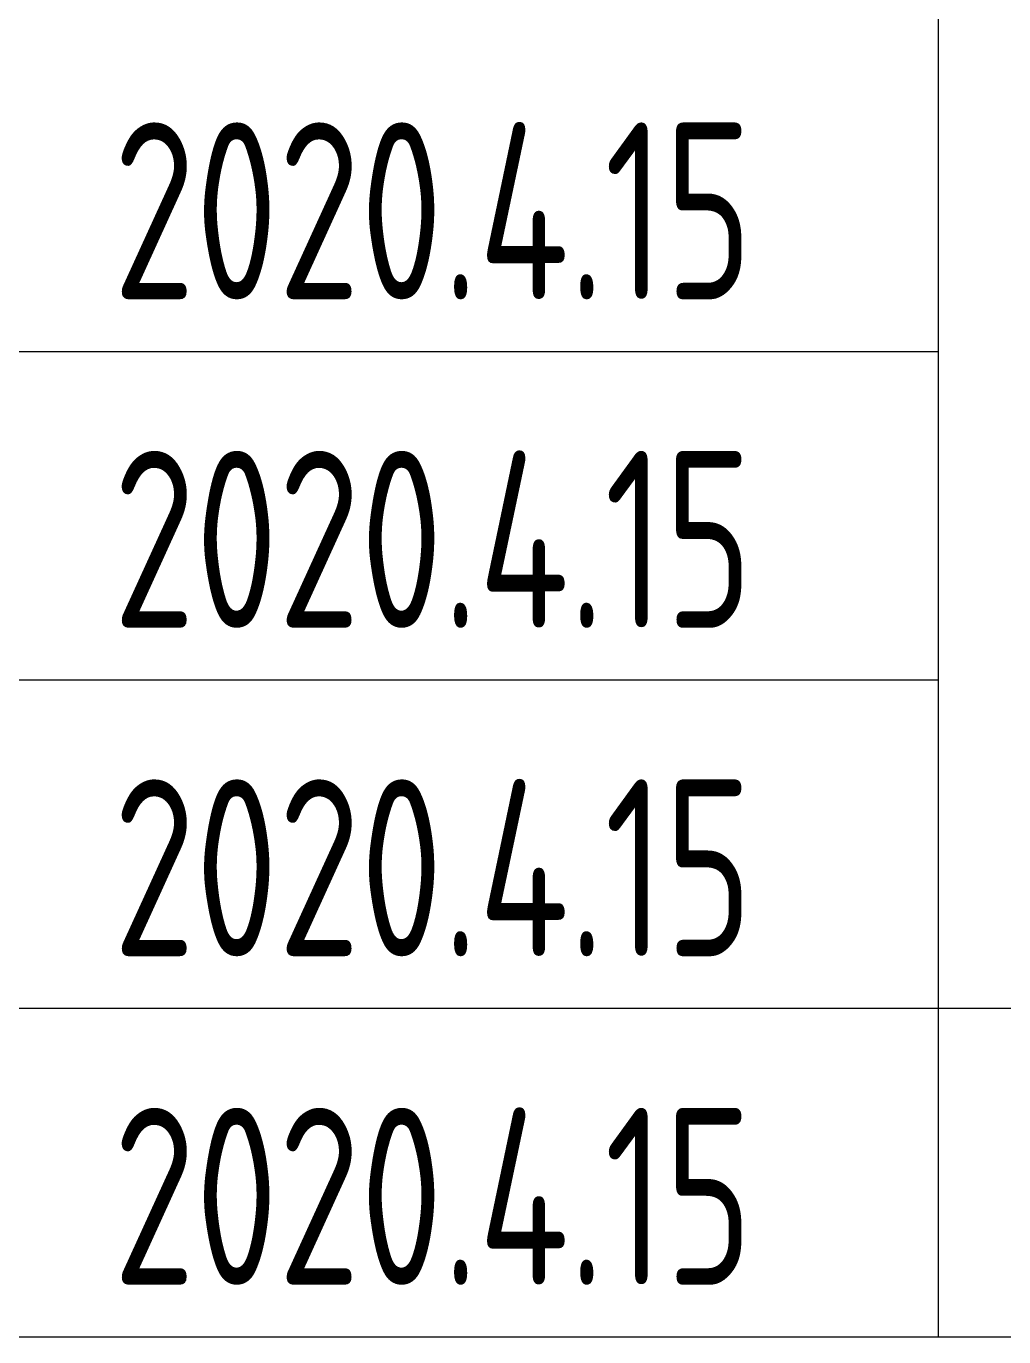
# Model space of a CAD drawing. Extents: x 5205853 to 5320510, y -422737 to -363337.
# Drawn here: x 5212047 to 5213982, y -390993 to -388400 of the extents above; entities that cross this region are included whole.
import ezdxf
from ezdxf.enums import TextEntityAlignment as Align

# ---------------------------------------------------------------- set-up
doc = ezdxf.new("R2010")
doc.units = 0
doc.header["$LTSCALE"] = 1000
doc.header["$MEASUREMENT"] = 0
doc.layers.get('0').update_dxf_attribs({"linetype": 'CONTINUOUS'})
doc.styles.add('sceie', font='sceie.shx', dxfattribs={"bigfont": 'sceic.shx'})

msp = doc.modelspace()

# ---------------------------------------------------------------- linework, layer by layer
for p, q in [((5213852.9, -390993.3), (5213852.9, -387743.3)), ((5208352.9, -389043.3), (5213852.9, -389043.3)), ((5208352.9, -389693.3), (5213852.9, -389693.3)), ((5208352.9, -390343.3), (5213852.9, -390343.3)), ((5213852.9, -390343.3), (5226352.9, -390343.3)), ((5208352.9, -390993.3), (5226352.9, -390993.3))]:
    msp.add_line(p, q)

# ---------------------------------------------------------------- texts
at = {"style": 'sceie', "width": 0.8}
for p in [(5212852.3, -388764.7), (5212852.3, -389414.7), (5212852.3, -390064.7), (5212852.3, -390714.7)]:
    msp.add_attdef('2020.4.15', text='200320-02-040', height=350, dxfattribs=at).set_placement(p, align=Align.MIDDLE)

doc.saveas('drawing.dxf')
